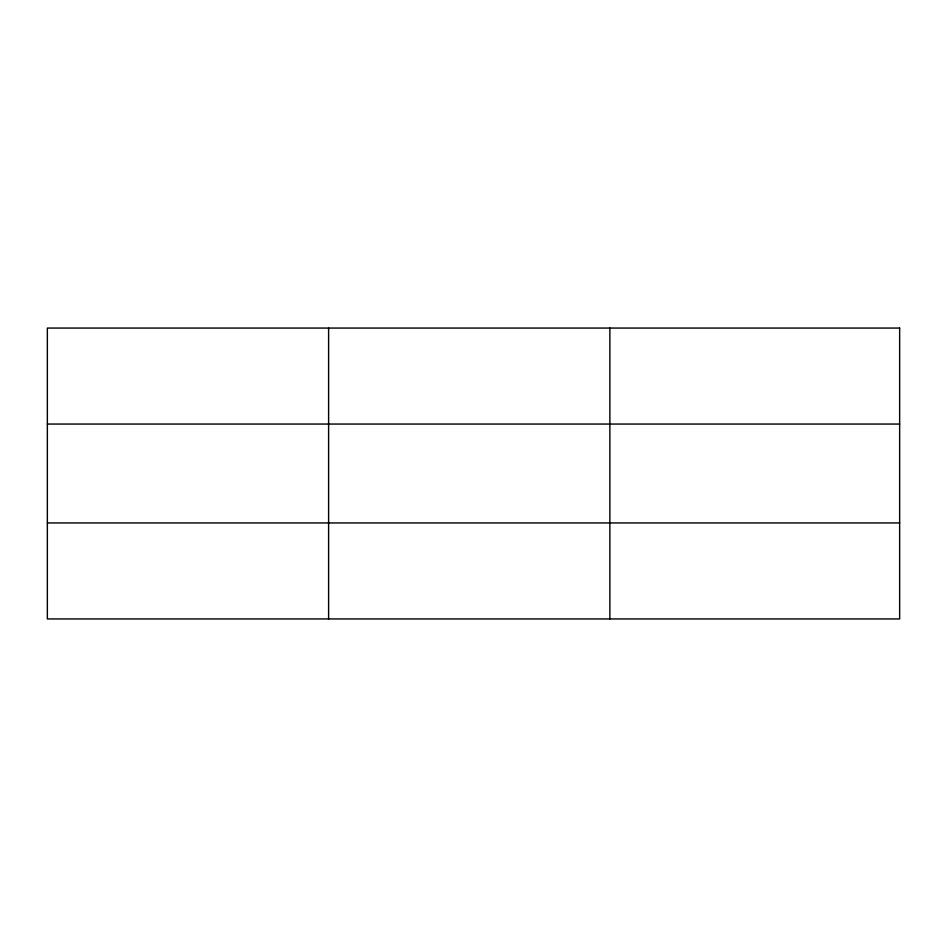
<?xml version="1.0" encoding="UTF-8"?>
<svg xmlns="http://www.w3.org/2000/svg" width="947" height="947" viewBox="0 0 947 947"><rect width="100%" height="100%" fill="white"/><g stroke="black" fill="none" stroke-linecap="round" stroke-linejoin="round"><path stroke-width="1.42" d="M328.609 618.936L328.609 328.064M609.868 618.936L609.868 328.064M47.35 424.055L899.65 424.055M47.35 522.945L899.65 522.945M899.65 328.064L899.65 618.936L47.35 618.936L47.35 328.064L899.65 328.064"/></g></svg>
